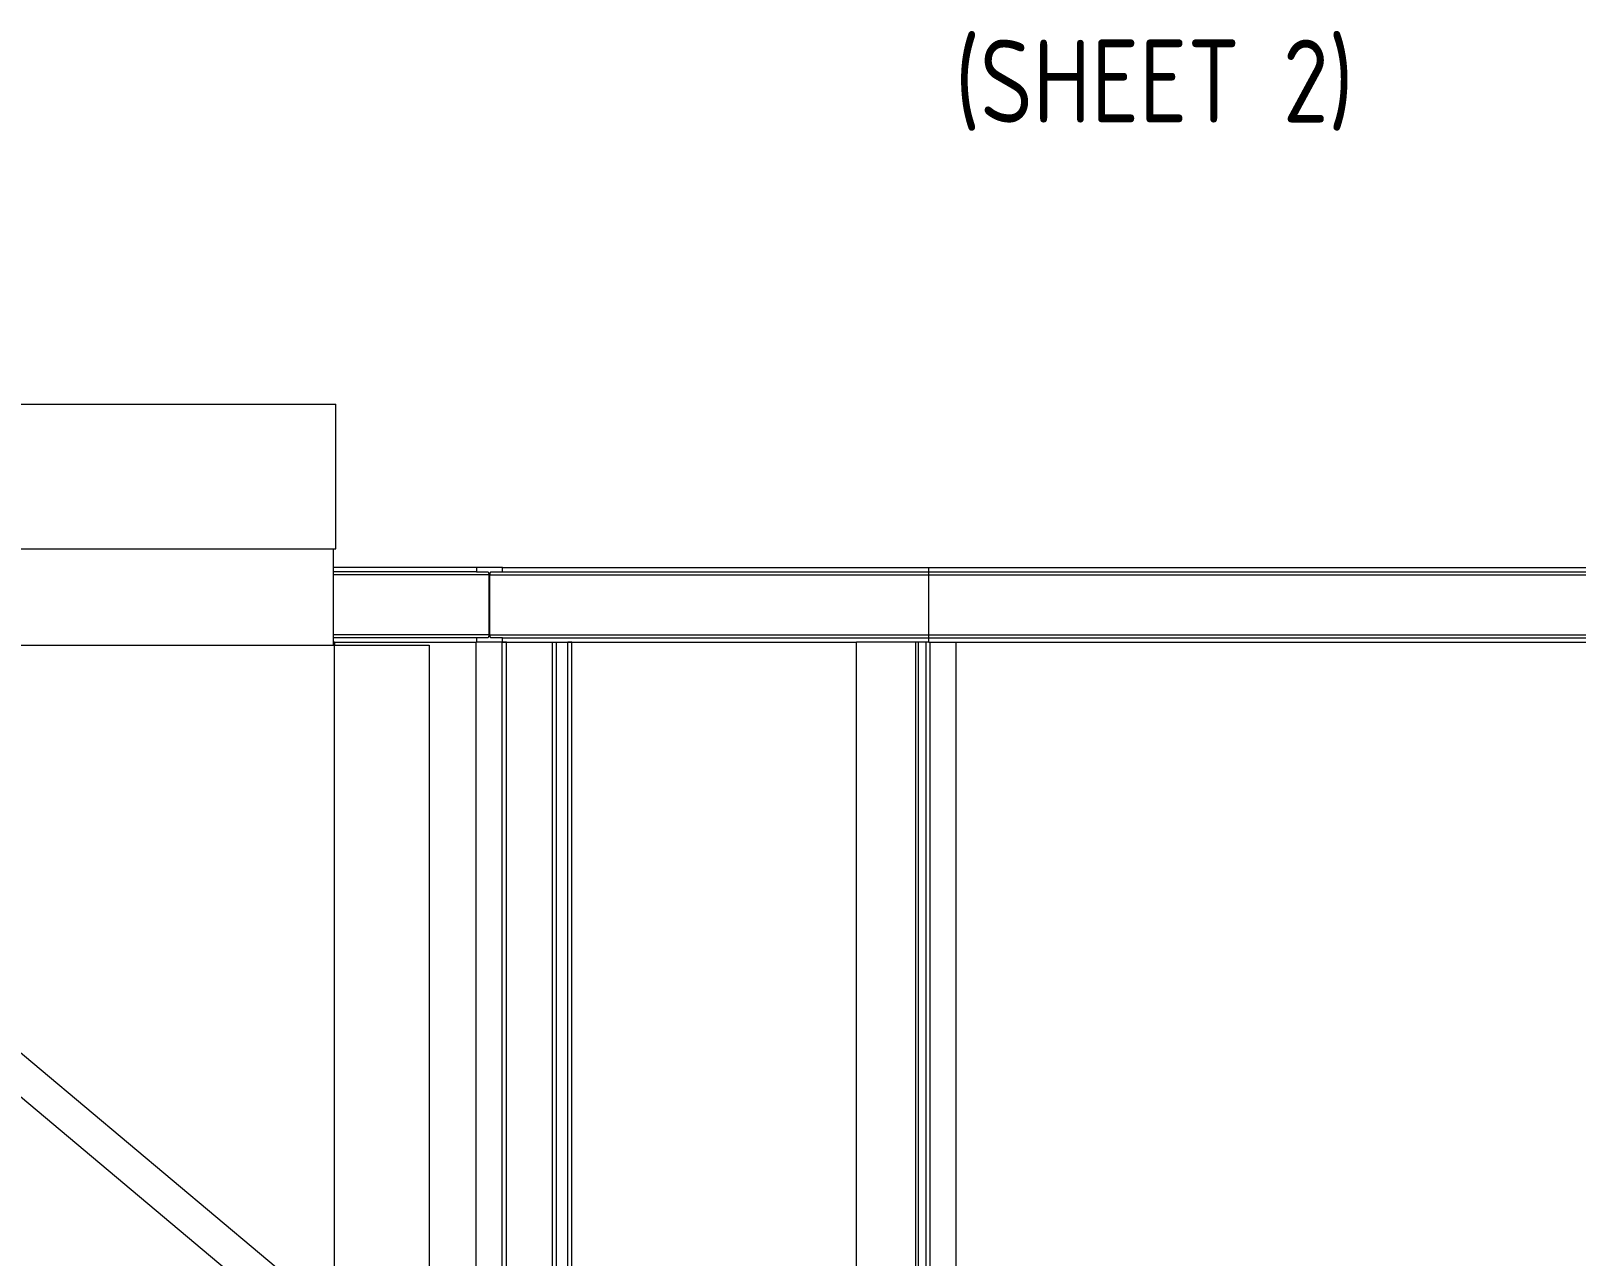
# Model space of a CAD drawing. Header units: inches. Extents: x 0 to 4731, y 0 to 1632.
# Drawn here: x 1508.3 to 1636.5, y 601.6 to 703.3 of the extents above; entities that cross this region are included whole.
import ezdxf

# ---------------------------------------------------------------- set-up
doc = ezdxf.new("R2010")
doc.units = ezdxf.units.IN
doc.header["$LTSCALE"] = 48
doc.header["$MEASUREMENT"] = 0
doc.layers.add('AM_6', color=140, linetype='Continuous', lineweight=35)
doc.layers.add('Equipment-AM_0', color=7, linetype='Continuous', lineweight=50)
doc.styles.add('ISOCP', font='ISOCP.SHX')

msp = doc.modelspace()

# ---------------------------------------------------------------- linework, layer by layer
at = {"layer": 'Equipment-AM_0', "lineweight": 18}
for p, q in [((1472.854229, 672.280171), (1533.604229, 672.280171)), ((1533.604229, 660.280171), (1533.604229, 672.280171)), ((1472.854229, 660.280171), (1533.604229, 660.280171)), ((1533.416729, 652.280171), (1533.416729, 660.280171)), ((1545.268278, 658.730171), (1533.416729, 658.730171)), ((1545.268278, 658.365171), (1533.416729, 658.365171)), ((1546.300378, 658.115171), (1533.416729, 658.115171)), ((1545.268278, 658.730171), (1545.268278, 658.365171)), ((1547.425653, 658.730171), (1545.268278, 658.730171)), ((1545.268278, 658.365171), (1546.210786, 658.365171)), ((1546.300378, 658.115171), (1546.300378, 653.145171)), ((1546.393553, 653.145171), (1546.393553, 658.115171)), ((1546.393553, 658.115171), (1582.832219, 658.115171)), ((1546.483145, 658.365171), (1547.425653, 658.365171)), ((1547.425653, 658.365171), (1547.425653, 658.730171)), ((1547.425653, 658.730171), (1582.832219, 658.730171)), ((1547.425653, 658.365171), (1582.832219, 658.365171)), ((1582.832219, 658.365171), (1582.832219, 658.730171)), ((1582.832219, 658.730171), (1719.979229, 658.730171)), ((1582.832219, 658.365171), (1661.959343, 658.365171)), ((1582.832219, 658.115171), (1582.832219, 658.365171)), ((1582.832219, 653.145171), (1582.832219, 658.115171)), ((1582.832219, 658.115171), (1661.959343, 658.115171)), ((1546.300378, 653.145171), (1533.416729, 653.145171)), ((1545.268278, 652.895171), (1533.416729, 652.895171)), ((1545.268278, 652.895171), (1545.268278, 652.530171)), ((1546.210786, 652.895171), (1545.268278, 652.895171)), ((1546.393553, 653.145171), (1582.832219, 653.145171)), ((1547.425653, 652.895171), (1546.483145, 652.895171)), ((1547.425653, 652.530171), (1547.425653, 652.895171)), ((1547.425653, 652.895171), (1582.832219, 652.895171)), ((1582.832219, 652.895171), (1582.832219, 653.145171)), ((1582.832219, 653.145171), (1663.959343, 653.145171)), ((1582.832219, 652.530171), (1582.832219, 652.895171)), ((1582.832219, 652.895171), (1663.959343, 652.895171)), ((1472.729229, 652.280171), (1533.479229, 652.280171)), ((1533.479229, 652.530171), (1533.416729, 652.530171)), ((1533.479229, 652.530171), (1533.479229, 652.280171)), ((1533.479229, 652.530171), (1545.256608, 652.530171)), ((1533.479229, 652.280171), (1541.352348, 652.280171)), ((1533.479229, 596.592508), (1533.479229, 652.280171)), ((1541.352348, 652.280171), (1541.352348, 595.780171)), ((1545.256608, 595.780171), (1545.256608, 652.530171)), ((1547.413983, 652.530171), (1545.256608, 652.530171)), ((1547.413983, 516.502476), (1547.413983, 652.530171)), ((1547.75474, 652.530171), (1547.413983, 652.530171)), ((1547.425653, 652.530171), (1553.804739, 652.530171)), ((1547.75474, 518.024723), (1547.75474, 652.530171)), ((1551.59593, 522.602318), (1551.59593, 652.530171)), ((1551.918917, 522.689099), (1551.918917, 652.530171)), ((1552.861425, 522.780171), (1552.861425, 652.530171)), ((1553.202182, 652.530171), (1552.861425, 652.530171)), ((1553.202182, 522.780171), (1553.202182, 652.530171)), ((1553.804739, 652.530171), (1576.810398, 652.530171)), ((1576.810398, 509.030171), (1576.810398, 652.530171)), ((1581.741693, 652.530171), (1576.810398, 652.530171)), ((1581.741693, 596.604141), (1581.741693, 652.530171)), ((1581.951048, 652.530171), (1581.741693, 652.530171)), ((1581.951048, 596.686927), (1581.951048, 652.530171)), ((1582.58596, 652.530171), (1581.951048, 652.530171)), ((1582.832219, 652.530171), (1582.58596, 652.530171)), ((1582.58596, 596.879241), (1582.58596, 652.530171)), ((1582.832219, 652.530171), (1587.161811, 652.530171)), ((1582.934142, 596.95284), (1582.934142, 652.530171)), ((1585.088512, 597.036076), (1585.088512, 652.530171)), ((1587.161811, 652.530171), (1653.249116, 652.530171)), ((1472.729229, 647.567811), (1533.479229, 596.592508)), ((1532.515896, 593.732037), (1472.729229, 643.899007))]:
    msp.add_line(p, q, dxfattribs=at)
at = {"layer": 'Equipment-AM_0', "lineweight": 18, "flags": 128}
for points in [[(1546.210786, 658.365171), (1546.228264, 658.360367), (1546.245071, 658.346141), (1546.26056, 658.323038), (1546.274137, 658.291947), (1546.285279, 658.254063), (1546.293558, 658.210842), (1546.298656, 658.163943), (1546.300378, 658.115171)], [(1546.393553, 658.115171), (1546.395275, 658.163943), (1546.400373, 658.210842), (1546.408652, 658.254063), (1546.419794, 658.291947), (1546.433371, 658.323038), (1546.44886, 658.346141), (1546.465667, 658.360367), (1546.483145, 658.365171)], [(1546.300378, 653.145171), (1546.298656, 653.096398), (1546.293558, 653.0495), (1546.285279, 653.006278), (1546.274137, 652.968394), (1546.26056, 652.937303), (1546.245071, 652.914201), (1546.228264, 652.899974), (1546.210786, 652.895171)], [(1546.483145, 652.895171), (1546.465667, 652.899974), (1546.44886, 652.914201), (1546.433371, 652.937303), (1546.419794, 652.968394), (1546.408652, 653.006278), (1546.400373, 653.0495), (1546.395275, 653.096398), (1546.393553, 653.145171)]]:
    msp.add_lwpolyline(points, dxfattribs=at)

# ---------------------------------------------------------------- texts
at = {"layer": 'AM_6', "style": 'ISOCP', "width": 0.9}
msp.add_text('(SHEET 2)', height=6.8902579, dxfattribs=at).set_placement((1584.977076, 695.665216))

doc.saveas('drawing.dxf')
